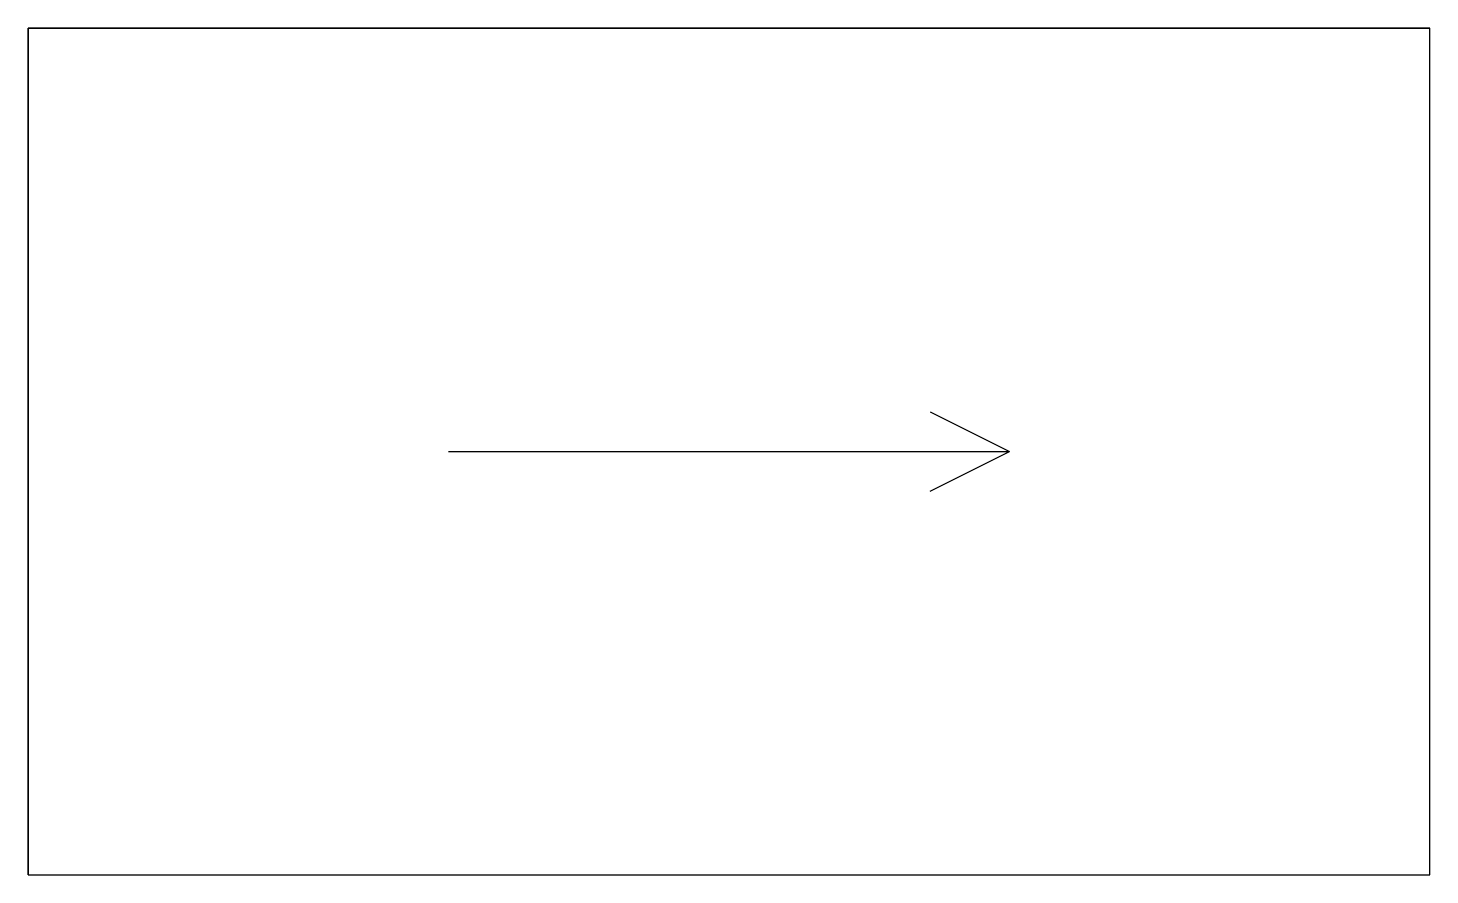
# Model space of a CAD drawing. Header units: millimetres. Extents: x 0 to 266, y 0 to 161.
import ezdxf

# ---------------------------------------------------------------- set-up
doc = ezdxf.new("R2010")
doc.units = ezdxf.units.MM
for name, color, linetype in [('EDGE_BANDING', 7, 'Continuous'), ('GRAIN_DIRECTION', 3, 'Continuous'), ('OUTSIDE_THROUGH', 7, 'Continuous')]:
    doc.layers.add(name, color=color, linetype=linetype)

msp = doc.modelspace()

# ---------------------------------------------------------------- linework, layer by layer
at = {"layer": 'EDGE_BANDING'}
for p, q in [((0, 160.75), (266, 160.75)), ((0, 0), (0, 160.75)), ((266, 0), (266, 160.75)), ((0, 0), (266, 0))]:
    msp.add_line(p, q, dxfattribs=at)
at = {"layer": 'GRAIN_DIRECTION'}
for p in [(171.2, 87.875), (79.8, 80.375), (171.2, 72.875)]:
    msp.add_line(p, (186.2, 80.375), dxfattribs=at)
at = {"layer": 'OUTSIDE_THROUGH'}
msp.add_lwpolyline([(0, 0), (266, 0), (266, 160.75), (0, 160.75)], close=True, dxfattribs=at)

doc.saveas('drawing.dxf')
